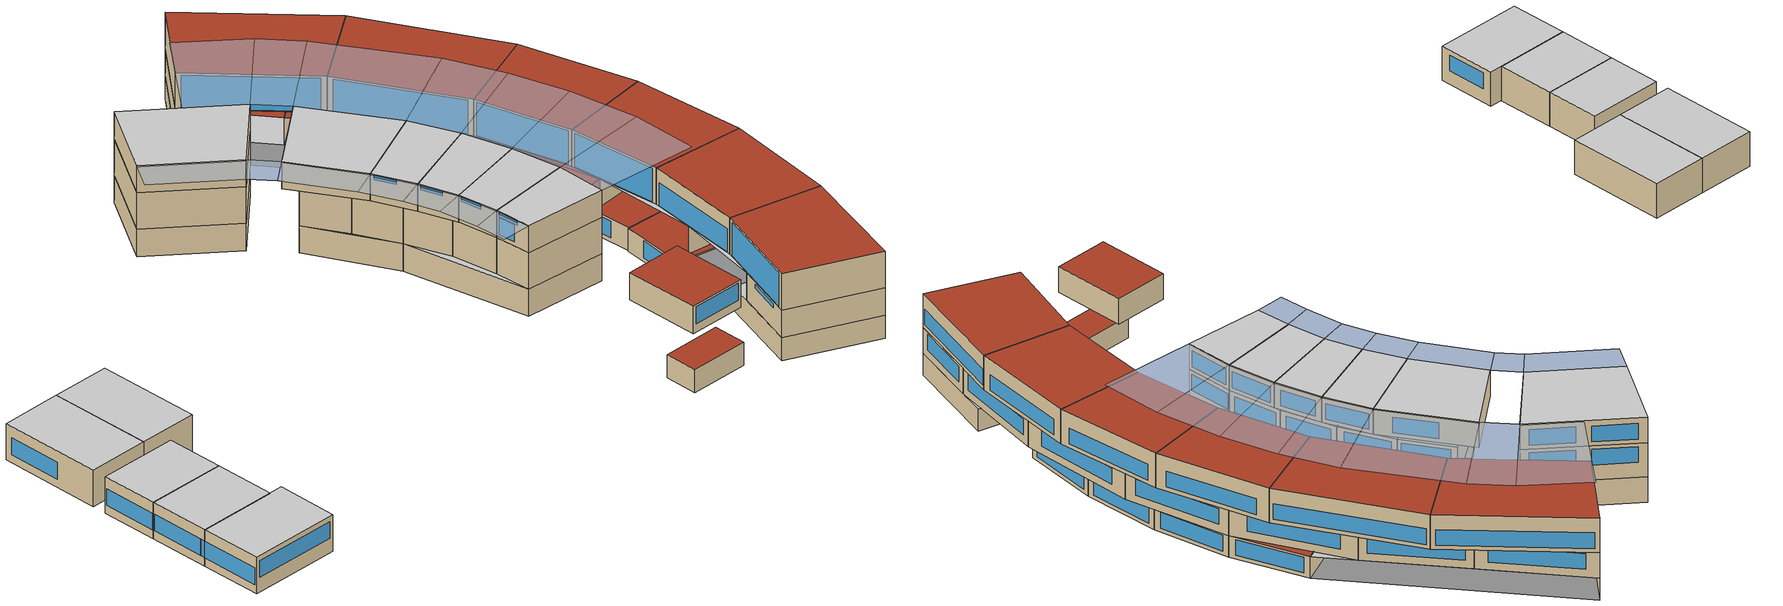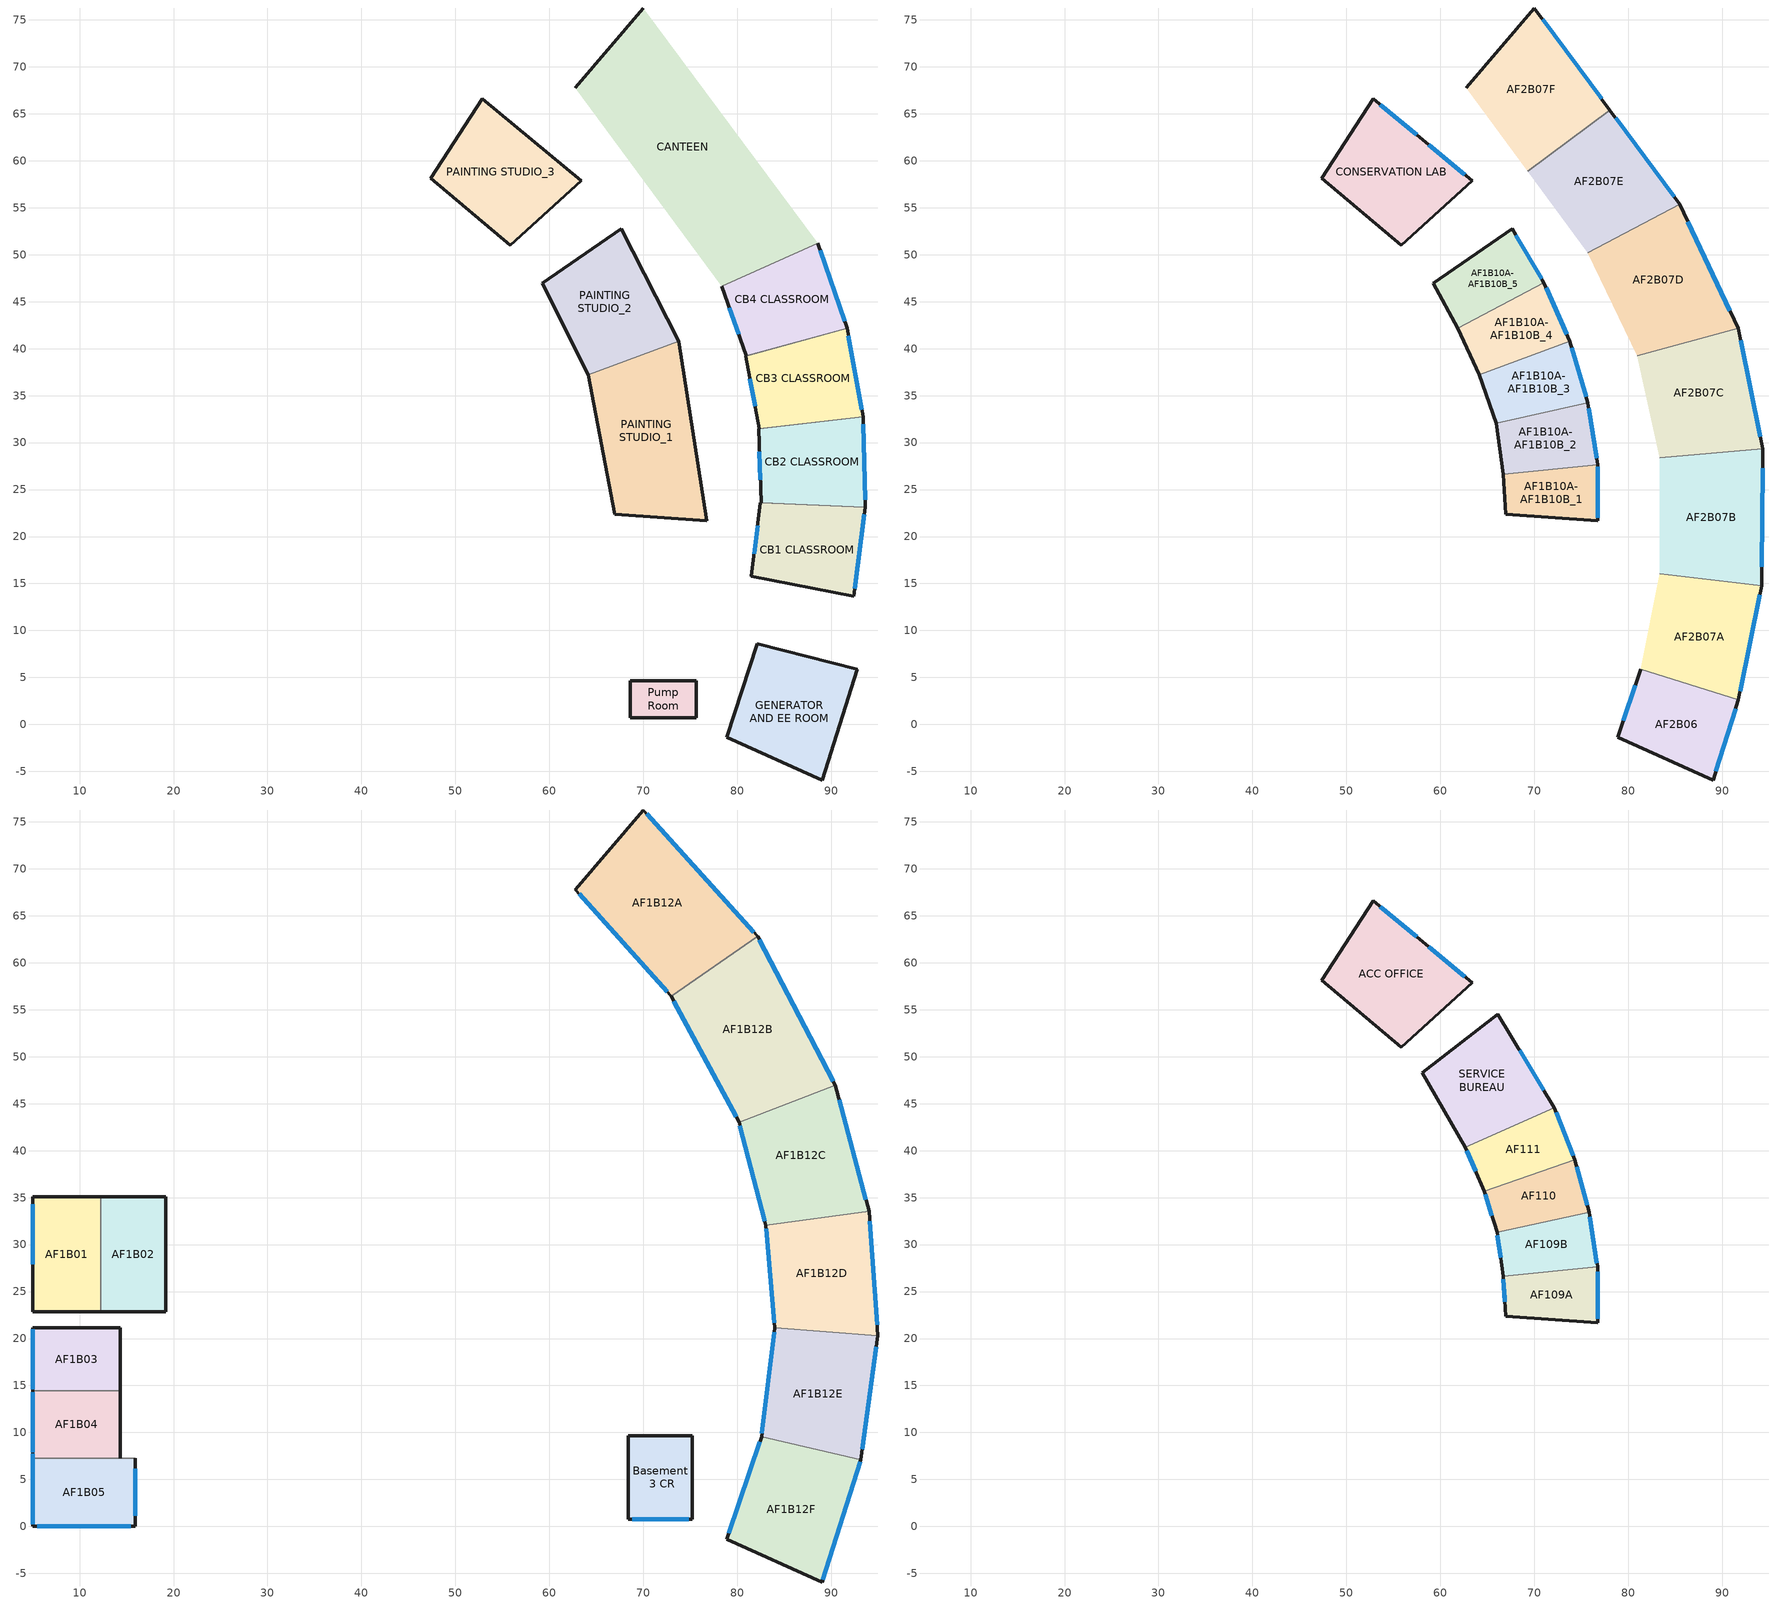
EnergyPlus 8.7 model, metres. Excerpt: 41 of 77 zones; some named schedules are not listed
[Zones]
PAINTING STUDIO_1
 floor adiabatic (SAFAD_ConcreteFloor): 73.8,40.78 76.74,21.69 66.98,22.39 64.13,37.19 z0
 wall outside (SAFAD_ConcreteWall): 64.13,37.19 66.98,22.39 76.74,21.69 73.8,40.78 z0:3.27
 wall adiabatic (SAFAD_PlyboardWall): 73.8,40.78 64.13,37.19 z0:3.27
 ceiling adiabatic (SAFAD_ConcreteRoof): 64.13,37.19 66.98,22.39 76.74,21.69 73.8,40.78 z3.27
PAINTING STUDIO_2
 floor adiabatic (SAFAD_ConcreteFloor): 67.64,52.76 73.8,40.78 64.13,37.19 59.23,46.96 z0
 wall outside (SAFAD_ConcreteWall): 73.8,40.78 67.64,52.76 59.23,46.96 64.13,37.19 z0:3.27
 wall adiabatic (SAFAD_PlyboardWall): 64.13,37.19 73.8,40.78 z0:3.27
 ceiling adiabatic (SAFAD_ConcreteRoof): 59.23,46.96 64.13,37.19 73.8,40.78 67.64,52.76 z3.27
PAINTING STUDIO_3
 floor adiabatic (SAFAD_ConcreteFloor): 63.39,57.88 55.82,51.03 47.37,58.12 52.86,66.62 z0
 wall outside (SAFAD_ConcreteWall): 63.39,57.88 52.86,66.62 47.37,58.12 55.82,51.03 63.39,57.88 z0:3.27
 ceiling adiabatic (SAFAD_ConcreteRoof): 52.86,66.62 47.37,58.12 55.82,51.03 63.39,57.88 z3.27
CANTEEN
 floor adiabatic (SAFAD_ConcreteFloor): 70.01,76.26 88.56,51.24 78.34,46.65 62.75,67.78 z0
 wall outside (SAFAD_ConcreteWall): 70.01,76.26 62.75,67.78 z0:2.76
 wall adiabatic (SAFAD_PlyboardWall): 78.34,46.65 88.56,51.24 z0:2.76
 ceiling adiabatic (SAFAD_ConcreteRoof): 70.01,76.26 62.75,67.78 78.34,46.65 88.56,51.24 z2.76
GENERATOR AND EE ROOM
 floor adiabatic (SAFAD_ConcreteFloor): 92.76,5.87 89.04,-5.92 78.87,-1.38 82.14,8.58 z0
 wall outside (SAFAD_ConcreteWall): 89.04,-5.92 92.76,5.87 82.14,8.58 78.87,-1.38 89.04,-5.92 z0:2.76
 ceiling adiabatic (SAFAD_ConcreteRoof): 82.14,8.58 78.87,-1.38 89.04,-5.92 92.76,5.87 z2.76
Pump Room
 floor adiabatic (SAFAD_ConcreteFloor): 75.62,4.64 75.62,0.73 68.61,0.73 68.61,4.64 z0
 wall outside (SAFAD_ConcreteWall): 68.61,4.64 68.61,0.73 75.62,0.73 75.62,4.64 68.61,4.64 z0:2.76
 roof outside (SAFAD_ConcreteRoof): 68.61,4.64 68.61,0.73 75.62,0.73 75.62,4.64 z2.76
CB4 CLASSROOM
 floor ground (SAFAD_ConcreteFloor): 88.56,51.24 91.7,42.17 80.99,39.23 78.34,46.65 z0
 wall outside (SAFAD_ConcreteWall): 91.7,42.17 88.56,51.24 / 78.34,46.65 80.99,39.23 z0:2.76
 wall adiabatic (SAFAD_PlyboardWall): 80.99,39.23 91.7,42.17 / 88.56,51.24 78.34,46.65 z0:2.76
 window (SAFAD_Window): 91.44,42.93 88.82,50.49 / 79.16,44.36 80.17,41.53 z0.5:2.5
 roof outside (SAFAD_ConcreteRoof): 78.34,46.65 80.99,39.23 91.7,42.17 88.56,51.24 z2.76
CB3 CLASSROOM
 floor ground (SAFAD_ConcreteFloor): 91.7,42.17 93.41,32.73 82.37,31.47 80.9,39.21 z0
 wall outside (SAFAD_ConcreteWall): 93.41,32.73 91.7,42.17 / 80.9,39.21 82.37,31.47 z0:2.76
 wall adiabatic (SAFAD_PlyboardWall): 91.7,42.17 80.9,39.21 / 82.37,31.47 93.41,32.73 z0:2.76
 window (SAFAD_Window): 93.26,33.51 91.84,41.39 / 81.35,36.81 81.92,33.87 z0.5:2.5
 roof outside (SAFAD_ConcreteRoof): 80.9,39.21 82.37,31.47 93.41,32.73 91.7,42.17 z2.76
CB2 CLASSROOM
 floor ground (SAFAD_ConcreteFloor): 93.41,32.73 93.65,23.14 82.55,23.58 82.28,31.46 z0
 wall outside (SAFAD_ConcreteWall): 93.65,23.14 93.41,32.73 / 82.28,31.46 82.55,23.58 z0:2.76
 wall adiabatic (SAFAD_PlyboardWall): 93.41,32.73 82.28,31.46 / 82.55,23.58 93.65,23.14 z0:2.76
 window (SAFAD_Window): 93.63,23.94 93.43,31.94 / 82.36,29.02 82.47,26.02 z0.5:2.5
 roof outside (SAFAD_ConcreteRoof): 82.28,31.46 82.55,23.58 93.65,23.14 93.41,32.73 z2.76
CB1 CLASSROOM
 floor ground (SAFAD_ConcreteFloor): 93.65,23.14 92.41,13.63 81.52,15.76 82.46,23.59 z0
 wall outside (SAFAD_ConcreteWall): 82.46,23.59 81.52,15.76 92.41,13.63 93.65,23.14 z0:2.76
 wall adiabatic (SAFAD_PlyboardWall): 93.65,23.14 82.46,23.59 z0:2.76
 window (SAFAD_Window): 92.52,14.42 93.54,22.35 / 82.17,21.17 81.81,18.19 z0.5:2.5
 roof outside (SAFAD_ConcreteRoof): 82.46,23.59 81.52,15.76 92.41,13.63 93.65,23.14 z2.76
AF1B10A-AF1B10B_1
 floor adiabatic (SAFAD_ConcreteFloor): 76.74,27.62 76.74,21.69 66.98,22.39 66.7,26.64 z3.27
 wall outside (SAFAD_ConcreteWall): 66.7,26.64 66.98,22.39 76.74,21.69 76.74,27.62 z3.27:7.63
 wall adiabatic (SAFAD_PlyboardWall): 76.74,27.62 66.7,26.64 z3.27:7.63
 window (SAFAD_Window): 76.74,22.01 76.74,27.41 z5.1:7.1
 ceiling adiabatic (SAFAD_ConcreteRoof): 66.7,26.64 66.98,22.39 76.74,21.69 76.74,27.62 z7.63
AF1B10A-AF1B10B_2
 floor adiabatic (SAFAD_ConcreteFloor): 75.72,34.25 76.74,27.62 66.7,26.64 65.94,32.05 z3.27
 wall outside (SAFAD_ConcreteWall): 65.94,32.05 66.7,26.64 / 76.74,27.62 75.72,34.25 z3.27:7.63
 wall adiabatic (SAFAD_PlyboardWall): 66.7,26.64 76.74,27.62 / 75.72,34.25 65.94,32.05 z3.27:7.63
 window (SAFAD_Window): 76.63,28.32 75.81,33.66 z5.09:7.09
 ceiling adiabatic (SAFAD_ConcreteRoof): 65.94,32.05 66.7,26.64 76.74,27.62 75.72,34.25 z7.63
AF1B10A-AF1B10B_4
 floor adiabatic (SAFAD_ConcreteFloor): 71.03,47.04 73.8,40.78 64.13,37.19 61.83,42.14 z3.27
 wall outside (SAFAD_ConcreteWall): 61.83,42.14 64.13,37.19 / 73.8,40.78 71.03,47.04 z3.27:7.63
 wall adiabatic (SAFAD_PlyboardWall): 71.03,47.04 61.83,42.14 / 64.13,37.19 73.8,40.78 z3.27:7.63
 window (SAFAD_Window): 73.47,41.52 71.29,46.46 z5.15:7.15
 ceiling adiabatic (SAFAD_ConcreteRoof): 61.83,42.14 64.13,37.19 73.8,40.78 71.03,47.04 z7.63
AF1B10A-AF1B10B_5
 floor adiabatic (SAFAD_ConcreteFloor): 67.64,52.76 71.03,47.04 61.83,42.14 59.23,46.96 z3.27
 wall outside (SAFAD_ConcreteWall): 71.03,47.04 67.64,52.76 59.23,46.96 61.83,42.14 z3.27:7.63
 wall adiabatic (SAFAD_PlyboardWall): 61.83,42.14 71.03,47.04 z3.27:7.63
 window (SAFAD_Window): 70.8,47.44 68.04,52.08 z5.17:7.17
 ceiling adiabatic (SAFAD_ConcreteRoof): 59.23,46.96 61.83,42.14 71.03,47.04 67.64,52.76 z7.63
AF1B10A-AF1B10B_3
 floor adiabatic (SAFAD_ConcreteFloor): 73.8,40.78 75.72,34.25 65.94,32.05 64.13,37.19 z3.27
 wall outside (SAFAD_ConcreteWall): 75.72,34.25 73.8,40.78 / 64.13,37.19 65.94,32.05 z3.27:7.63
 wall adiabatic (SAFAD_PlyboardWall): 73.8,40.78 64.13,37.19 / 65.94,32.05 75.72,34.25 z3.27:7.63
 window (SAFAD_Window): 75.53,34.89 74.01,40.07 z5.11:7.11
 ceiling adiabatic (SAFAD_ConcreteRoof): 64.13,37.19 65.94,32.05 75.72,34.25 73.8,40.78 z7.63
CONSERVATION LAB
 floor adiabatic (SAFAD_ConcreteFloor): 63.39,57.88 55.82,51.03 47.37,58.12 52.86,66.62 z3.27
 wall outside (SAFAD_ConcreteWall): 52.86,66.62 47.37,58.12 55.82,51.03 63.39,57.88 52.86,66.62 z3.27:7.63
 window (SAFAD_Window): 57.48,62.78 53.63,65.98 / 62.62,58.52 58.77,61.71 z5.17:7.17
 ceiling adiabatic (SAFAD_ConcreteRoof): 52.86,66.62 47.37,58.12 55.82,51.03 63.39,57.88 z7.63
AF2B06
 floor adiabatic (SAFAD_ConcreteFloor): 91.74,2.61 89.04,-5.92 78.87,-1.38 81.35,5.9 z2.76
 wall outside (SAFAD_ConcreteWall): 81.35,5.9 78.87,-1.38 89.04,-5.92 91.74,2.61 z2.76:6.03
 wall adiabatic (SAFAD_PlyboardWall): 91.74,2.61 81.35,5.9 z2.76:6.03
 window (SAFAD_Window): 89.33,-4.99 91.44,1.68 z3.76:5.76; 80.75,4.15 79.46,0.37 z5.26:5.76
 ceiling adiabatic (SAFAD_ConcreteRoof): 81.35,5.9 78.87,-1.38 89.04,-5.92 91.74,2.61 z6.03
AF2B07A
 floor adiabatic (SAFAD_ConcreteFloor): 94.21,14.74 91.74,2.61 81.35,5.9 83.37,16.04 z2.76
 wall outside (SAFAD_ConcreteWall): 91.74,2.61 94.21,14.74 z2.76:6.03
 wall adiabatic (SAFAD_PlyboardWall): 81.35,5.9 91.74,2.61 / 94.21,14.74 83.37,16.04 z2.76:6.03
 window (SAFAD_Window): 91.92,3.54 94.02,13.82 z3.76:5.76
 ceiling adiabatic (SAFAD_ConcreteRoof): 83.37,16.04 81.35,5.9 91.74,2.61 94.21,14.74 z6.03
AF2B07B
 floor adiabatic (SAFAD_ConcreteFloor): 94.34,29.32 94.21,14.74 83.36,16.04 83.36,28.38 z2.76
 wall outside (SAFAD_ConcreteWall): 94.21,14.74 94.34,29.32 z2.76:6.03
 wall adiabatic (SAFAD_PlyboardWall): 94.34,29.32 83.36,28.38 / 83.36,16.04 94.21,14.74 z2.76:6.03
 window (SAFAD_Window): 94.23,16.78 94.32,27.28 z3.76:5.76
 ceiling adiabatic (SAFAD_ConcreteRoof): 83.36,28.38 83.36,16.04 94.21,14.74 94.34,29.32 z6.03
AF2B07C
 floor adiabatic (SAFAD_ConcreteFloor): 91.7,42.17 94.34,29.32 83.36,28.38 80.99,39.23 z2.76
 wall outside (SAFAD_ConcreteWall): 94.34,29.32 91.7,42.17 z2.76:6.03
 wall adiabatic (SAFAD_PlyboardWall): 91.7,42.17 80.99,39.23 / 83.36,28.38 94.34,29.32 z2.76:6.03
 window (SAFAD_Window): 94.07,30.6 91.96,40.89 z3.76:5.76
 roof outside (SAFAD_ConcreteRoof): 80.99,39.23 83.36,28.38 94.34,29.32 91.7,42.17 z6.03
AF2B07D
 floor adiabatic (SAFAD_ConcreteFloor): 85.5,55.37 91.7,42.17 80.99,39.23 75.72,50.21 z2.76
 wall outside (SAFAD_ConcreteWall): 91.7,42.17 85.5,55.37 z2.76:6.03
 wall adiabatic (SAFAD_PlyboardWall): 80.99,39.23 91.7,42.17 / 85.5,55.37 75.72,50.21 z2.76:6.03
 window (SAFAD_Window): 90.83,44.02 86.36,53.53 z3.76:5.76
 roof outside (SAFAD_ConcreteRoof): 75.72,50.21 80.99,39.23 91.7,42.17 85.5,55.37 z6.03
AF2B07E
 floor adiabatic (SAFAD_ConcreteFloor): 78.06,65.4 85.5,55.37 75.72,50.21 69.3,58.9 z2.76
 wall outside (SAFAD_ConcreteWall): 85.5,55.37 78.06,65.4 z2.76:6.03
 wall adiabatic (SAFAD_PlyboardWall): 75.72,50.21 85.5,55.37 / 78.06,65.4 69.3,58.9 z2.76:6.03
 window (SAFAD_Window): 84.91,56.17 78.65,64.6 z3.76:5.76
 roof outside (SAFAD_ConcreteRoof): 69.3,58.9 75.72,50.21 85.5,55.37 78.06,65.4 z6.03
AF2B07F
 floor adiabatic (SAFAD_ConcreteFloor): 70.01,76.26 78.06,65.4 69.3,58.9 62.75,67.78 z2.76
 wall outside (SAFAD_ConcreteWall): 78.06,65.4 70.01,76.26 62.75,67.78 z2.76:6.03
 wall adiabatic (SAFAD_PlyboardWall): 69.3,58.9 78.06,65.4 z2.76:6.03
 window (SAFAD_Window): 77.16,66.61 70.91,75.04 z3.76:5.76
 roof outside (SAFAD_ConcreteRoof): 70.01,76.26 62.75,67.78 69.3,58.9 78.06,65.4 z6.03
AF1B12F
 floor adiabatic (SAFAD_ConcreteFloor): 93.15,7.09 89.04,-5.92 78.87,-1.38 82.59,9.52 z6.03
 wall outside (SAFAD_ConcreteWall): 82.59,9.52 78.87,-1.38 89.04,-5.92 93.15,7.09 z6.03:10.39
 wall adiabatic (SAFAD_PlyboardWall): 93.15,7.09 82.59,9.52 z6.03:10.39
 window (SAFAD_Window): 89.11,-5.69 93.09,6.9 z6.53:8.53; 82.41,9.01 79.08,-0.74 z6.13:10.13
 roof outside (SAFAD_ConcreteRoof): 82.59,9.52 78.87,-1.38 89.04,-5.92 93.15,7.09 z10.39
AF1B05
 floor adiabatic (SAFAD_ConcreteFloor): 15.95,7.24 15.95,0 5,0 5,7.24 z6.03
 wall outside (SAFAD_ConcreteWall): 5,7.24 5,0 15.95,0 15.95,7.24 z6.03:10.39
 wall adiabatic (SAFAD_PlyboardWall): 15.95,7.24 5,7.24 z6.03:10.39
 window (SAFAD_Window): 5.48,0 15.48,0 / 15.95,1.12 15.95,6.12 z7.78:9.78; 5,7.23 5,0.23 z7.03:9.03
 ceiling adiabatic (SAFAD_ConcreteRoof): 5,7.24 5,0 15.95,0 15.95,7.24 z10.39
AF1B04
 floor adiabatic (SAFAD_ConcreteFloor): 14.35,14.44 14.35,7.24 5,7.24 5,14.44 z6.03
 wall outside (SAFAD_ConcreteWall): 14.35,7.24 14.35,14.44 / 5,14.44 5,7.24 z6.03:10.39
 wall adiabatic (SAFAD_PlyboardWall): 14.35,14.44 5,14.44 / 5,7.24 14.35,7.24 z6.03:10.39
 window (SAFAD_Window): 5,14.28 5,7.88 / 5,7.75 5,7.25 z7.03:9.03
 ceiling adiabatic (SAFAD_ConcreteRoof): 5,14.44 5,7.24 14.35,7.24 14.35,14.44 z10.39
AF1B03
 floor adiabatic (SAFAD_ConcreteFloor): 14.35,21.16 14.35,14.44 5,14.44 5,21.16 z6.03
 wall outside (SAFAD_ConcreteWall): 14.35,14.44 14.35,21.16 5,21.16 5,14.44 z6.03:10.39
 wall adiabatic (SAFAD_PlyboardWall): 5,14.44 14.35,14.44 z6.03:10.39
 window (SAFAD_Window): 5,21 5,14.6 z7.03:9.03
 ceiling adiabatic (SAFAD_ConcreteRoof): 5,21.16 5,14.44 14.35,14.44 14.35,21.16 z10.39
AF1B01
 floor adiabatic (SAFAD_ConcreteFloor): 12.23,35.07 12.23,22.87 5,22.87 5,35.07 z6.03
 wall outside (SAFAD_ConcreteWall): 12.23,35.07 5,35.07 5,22.87 12.23,22.87 z6.03:10.39
 wall adiabatic (SAFAD_PlyboardWall): 12.23,22.87 12.23,35.07 z6.03:10.39
 window (SAFAD_Window): 5,34.29 5,27.89 z7.03:9.03
 ceiling adiabatic (SAFAD_ConcreteRoof): 5,35.07 5,22.87 12.23,22.87 12.23,35.07 z10.39
AF1B02
 floor adiabatic (SAFAD_ConcreteFloor): 19.18,35.07 19.18,22.87 12.23,22.87 12.23,35.07 z6.03
 wall outside (SAFAD_ConcreteWall): 12.23,22.87 19.18,22.87 19.18,35.07 12.23,35.07 z6.03:10.39
 wall adiabatic (SAFAD_PlyboardWall): 12.23,35.07 12.23,22.87 z6.03:10.39
 ceiling adiabatic (SAFAD_ConcreteRoof): 12.23,35.07 12.23,22.87 19.18,22.87 19.18,35.07 z10.39
AF1B12B
 floor adiabatic (SAFAD_ConcreteRoof): 82.16,62.83 90.44,46.95 80.2,43.01 72.97,56.44 z6.03
 wall outside (SAFAD_ConcreteWall): 90.44,46.95 82.16,62.83 / 72.97,56.44 80.2,43.01 z6.03:10.39
 wall adiabatic (SAFAD_PlyboardWall): 82.16,62.83 72.97,56.44 / 80.2,43.01 90.44,46.95 z6.03:10.39
 window (SAFAD_Window): 90.22,47.36 82.37,62.44 z6.53:8.53; 73.25,55.91 79.89,43.59 z6.13:10.13
 roof outside (SAFAD_ConcreteRoof): 72.97,56.44 80.2,43.01 90.44,46.95 82.16,62.83 z10.39
AF1B12A
 floor adiabatic (SAFAD_ConcreteFloor): 70.01,76.26 82.16,62.83 72.97,56.44 62.75,67.78 z6.03
 wall outside (SAFAD_ConcreteWall): 82.16,62.83 70.01,76.26 62.75,67.78 72.97,56.44 z6.03:10.39
 wall adiabatic (SAFAD_PlyboardWall): 72.97,56.44 82.16,62.83 z6.03:10.39
 window (SAFAD_Window): 81.77,63.27 70.36,75.87 z6.53:8.53; 63.17,67.32 72.54,56.92 z6.13:10.13
 roof outside (SAFAD_ConcreteRoof): 70.01,76.26 62.75,67.78 72.97,56.44 82.16,62.83 z10.39
AF1B12E
 floor adiabatic (SAFAD_ConcreteFloor): 94.98,20.31 93.15,7.09 82.59,9.52 83.98,21.15 z6.03
 wall outside (SAFAD_ConcreteWall): 93.15,7.09 94.98,20.31 / 83.98,21.15 82.59,9.52 z6.03:10.39
 wall adiabatic (SAFAD_PlyboardWall): 94.98,20.31 83.98,21.15 / 82.59,9.52 93.15,7.09 z6.03:10.39
 window (SAFAD_Window): 93.31,8.23 94.82,19.12 z6.53:8.53; 83.92,20.66 82.64,9.94 z6.13:8.88
 roof outside (SAFAD_ConcreteRoof): 83.98,21.15 82.59,9.52 93.15,7.09 94.98,20.31 z10.39
AF1B12D
 floor adiabatic (SAFAD_ConcreteFloor): 94.03,33.54 94.98,20.31 83.98,21.15 83.05,32.08 z6.03
 wall outside (SAFAD_ConcreteWall): 94.98,20.31 94.03,33.54 / 83.05,32.08 83.98,21.15 z6.03:10.39
 wall adiabatic (SAFAD_PlyboardWall): 83.98,21.15 94.98,20.31 / 94.03,33.54 83.05,32.08 z6.03:10.39
 window (SAFAD_Window): 94.89,21.49 94.11,32.46 z6.53:8.53; 83.09,31.66 83.94,21.7 z6.13:10.13
 roof outside (SAFAD_ConcreteRoof): 83.05,32.08 83.98,21.15 94.98,20.31 94.03,33.54 z10.39
AF1B12C
 floor adiabatic (SAFAD_ConcreteFloor): 90.44,46.95 94.03,33.54 83.05,32.08 80.2,43.01 z6.03
 wall outside (SAFAD_ConcreteWall): 80.2,43.01 83.05,32.08 / 94.03,33.54 90.44,46.95 z6.03:10.39
 wall adiabatic (SAFAD_PlyboardWall): 90.44,46.95 80.2,43.01 / 83.05,32.08 94.03,33.54 z6.03:10.39
 window (SAFAD_Window): 93.7,34.78 90.85,45.4 z6.53:8.53; 80.29,42.66 82.94,32.5 z6.13:10.13
 roof outside (SAFAD_ConcreteRoof): 80.2,43.01 83.05,32.08 94.03,33.54 90.44,46.95 z10.39
Basement 3 CR
 floor ground (SAFAD_ConcreteFloor): 75.22,9.66 75.22,0.77 68.43,0.77 68.43,9.66 z7.15
 wall outside (SAFAD_ConcreteWall): 68.43,9.66 68.43,0.77 75.22,0.77 75.22,9.66 68.43,9.66 z7.15:10.39
 window (SAFAD_Window): 68.82,0.77 74.82,0.77 z8.15:10.15
 roof outside (SAFAD_ConcreteRoof): 68.43,9.66 68.43,0.77 75.22,0.77 75.22,9.66 z10.39
ACC OFFICE
 floor adiabatic (SAFAD_ConcreteFloor): 63.39,57.88 55.82,51.03 47.37,58.12 52.86,66.62 z7.63
 wall outside (SAFAD_ConcreteWall): 52.86,66.62 47.37,58.12 55.82,51.03 63.39,57.88 52.86,66.62 z7.63:10.87
 window (SAFAD_Window): 57.48,62.78 53.63,65.98 / 62.62,58.52 58.77,61.71 z8.13:10.13
 ceiling adiabatic (SAFAD_ConcreteRoof): 52.86,66.62 47.37,58.12 55.82,51.03 63.39,57.88 z10.87
SERVICE BUREAU
 floor adiabatic (SAFAD_ConcreteFloor): 66.13,54.52 72.13,44.57 62.65,40.38 58.07,48.29 z7.63
 wall outside (SAFAD_ConcreteWall): 72.13,44.57 66.13,54.52 58.07,48.29 62.65,40.38 z7.63:10.87
 wall adiabatic (SAFAD_PlyboardWall): 62.65,40.38 72.13,44.57 z7.63:10.87
 window (SAFAD_Window): 71.01,46.41 68.43,50.69 z8.13:10.13
 ceiling adiabatic (SAFAD_ConcreteRoof): 58.07,48.29 62.65,40.38 72.13,44.57 66.13,54.52 z10.87
AF111
 floor adiabatic (SAFAD_ConcreteFloor): 72.13,44.57 74.31,39.04 64.67,35.67 62.65,40.38 z7.63
 wall outside (SAFAD_ConcreteWall): 74.31,39.04 72.13,44.57 / 62.65,40.38 64.67,35.67 z7.63:10.87
 wall adiabatic (SAFAD_PlyboardWall): 72.13,44.57 62.65,40.38 / 64.67,35.67 74.31,39.04 z7.63:10.87
 window (SAFAD_Window): 74.16,39.43 72.32,44.08 z8.13:10.13; 62.82,40 63.76,37.79 z10.27:10.77
 ceiling adiabatic (SAFAD_ConcreteRoof): 62.65,40.38 64.67,35.67 74.31,39.04 72.13,44.57 z10.87
AF109B
 floor adiabatic (SAFAD_ConcreteFloor): 75.84,33.44 76.74,27.62 66.7,26.64 66.04,31.32 z7.63
 wall outside (SAFAD_ConcreteWall): 66.04,31.32 66.7,26.64 / 76.74,27.62 75.84,33.44 z7.63:10.87
 wall adiabatic (SAFAD_PlyboardWall): 75.84,33.44 66.04,31.32 / 66.7,26.64 76.74,27.62 z7.63:10.87
 window (SAFAD_Window): 76.68,28.02 75.92,32.96 z8.13:10.13; 66.09,30.98 66.42,28.6 z10.27:10.77
 ceiling adiabatic (SAFAD_ConcreteRoof): 66.04,31.32 66.7,26.64 76.74,27.62 75.84,33.44 z10.87
AF109A
 floor adiabatic (SAFAD_ConcreteFloor): 76.74,27.62 76.74,21.69 66.98,22.39 66.7,26.64 z7.63
 wall outside (SAFAD_ConcreteWall): 66.7,26.64 66.98,22.39 76.74,21.69 76.74,27.62 z7.63:10.87
 wall adiabatic (SAFAD_PlyboardWall): 76.74,27.62 66.7,26.64 z7.63:10.87
 window (SAFAD_Window): 76.74,22.11 76.74,27.11 / 66.73,26.29 66.86,24.29 z8.13:10.13; 66.73,26.3 66.88,23.91 z10.27:10.77
 ceiling adiabatic (SAFAD_ConcreteRoof): 66.7,26.64 66.98,22.39 76.74,21.69 76.74,27.62 z10.87
AF110
 floor adiabatic (SAFAD_ConcreteFloor): 74.31,39.04 75.84,33.44 66.04,31.32 64.67,35.67 z7.63
 wall outside (SAFAD_ConcreteWall): 64.67,35.67 66.04,31.32 / 75.84,33.44 74.31,39.04 z7.63:10.87
 wall adiabatic (SAFAD_PlyboardWall): 74.31,39.04 64.67,35.67 / 66.04,31.32 75.84,33.44 z7.63:10.87
 window (SAFAD_Window): 75.63,34.21 74.52,38.26 z8.13:10.13; 64.76,35.36 65.49,33.07 z10.27:10.77
 ceiling adiabatic (SAFAD_ConcreteRoof): 64.67,35.67 66.04,31.32 75.84,33.44 74.31,39.04 z10.87
shading: 47.37,58.12 45.47,55.18 53.22,48.68 55.82,51.03 z10.87; 55.3,46.15 59.45,38.97 62.65,40.38 58.07,48.29 z10.87; 59.45,38.97 61.36,34.51 64.67,35.67 62.65,40.38 z10.87; 61.36,34.51 62.62,30.58 66.04,31.32 64.67,35.67 z10.87; 62.62,30.58 63.27,25.97 66.7,26.64 66.04,31.32 z10.87; 63.27,25.97 63.48,22.39 66.98,22.39 66.7,26.64 z10.87; 53.22,48.68 55.3,46.15 58.07,48.29 55.82,51.03 z10.87; 76.74,27.62 76.74,21.69 88.7,20.83 88.7,28.6 z10.87; 75.84,33.44 76.74,27.62 88.7,28.6 87.42,36.62 z10.87; 74.31,39.04 75.85,33.44 87.42,36.62 85.5,43.37 z10.87; 72.13,44.57 74.31,39.04 85.5,43.37 82.8,50.05 z10.87; 66.13,54.52 72.13,44.57 82.8,50.05 75.63,61.85 z10.87; 63.39,57.88 66.13,54.52 75.63,61.85 72.29,65.93 z10.87; 65.79,71.48 58.13,62.25 63.39,57.88 72.29,65.93 z10.87
[Building]
SAFAD Building: North Axis {deg}=0; Terrain=City; Loads Convergence Tolerance Value=0.04; Temperature Convergence Tolerance Value {deltaC}=0.4; Solar Distribution=FullInteriorAndExterior; Maximum Number of Warmup Days=25; Minimum Number of Warmup Days=6
[Site:Location]
Cebu City: Latitude {deg}=10.35; Longitude {deg}=123.91; Time Zone {hr}=8; Elevation {m}=75
[Site:GroundTemperature:BuildingSurface]
18, 18, 18, 18, 18, 18, 18, 18, 18, 18, 18, 18
[Material] Roughness=MediumSmooth
Name | Thickness {m} | Conductivity {W/m-K} | Density {kg/m3} | Specific Heat {J/kg-K}
SAFAD Concrete | 0.25 | 1.33 | 2000 | 1000
SAFAD Plywood | 0.0127 | 0.13 | 500 | 1600
[Material:AirGap]
SAFAD_AirPlyboard: Thermal Resistance {m2-K/W}=0.18
[WindowMaterial:Glazing]
Bronze 3mm: Optical Data Type=SpectralAverage; Thickness {m}=0.003; Solar Transmittance at Normal Incidence=0.645; Front Side Solar Reflectance at Normal Incidence=0.062; Back Side Solar Reflectance at Normal Incidence=0.062; Visible Transmittance at Normal Incidence=0.1; Front Side Visible Reflectance at Normal Incidence=0.065; Back Side Visible Reflectance at Normal Incidence=0.06; Infrared Transmittance at Normal Incidence=0; Front Side Infrared Hemispherical Emissivity=0.84; Back Side Infrared Hemispherical Emissivity=0.84; Conductivity {W/m-K}=0.9
[Construction]
SAFAD_ConcreteWall; SAFAD_ConcreteFloor; SAFAD_ConcreteRoof: SAFAD Concrete
SAFAD_PlyboardWall: SAFAD Plywood, SAFAD_AirPlyboard, SAFAD Plywood
SAFAD_Window: Bronze 3mm
[Zone]
AF1B12F: 111.995, 31.0113, 0, 1
AF1B05: 49.0791, 32.3917, 0, 1
AF1B04: 38.1291, 39.6317, 0, 1
AF1B03: 38.1291, 46.8317, 0, 1
AF1B01: 38.1291, 67.4617, 0, 1
AF1B02: 45.3591, 55.2647, 0, 1
AF1B12B: 123.566, 79.3446, 0, 1
AF1B12A: 103.137, 108.649, 0, 1
AF1B10A-AF1B10B_1: 109.864, 54.0811, 0, 1
AF1B10A-AF1B10B_2: 109.864, 60.015, 0, 1
AF1B10A-AF1B10B_4: 106.929, 73.1697, 0, 1
AF1B10A-AF1B10B_5: 104.164, 79.4279, 0, 1
AF1B10A-AF1B10B_3: 108.848, 66.6449, 0, 1
CONSERVATION LAB: 96.5211, 90.2699, 0, 1
AF1B12E: 126.282, 39.4866, 0, 1
AF1B12D: 128.108, 52.6968, 0, 1
ACC OFFICE: 96.5211, 90.2699, 4.36, 1
SERVICE BUREAU: 99.2605, 86.9074, 4.36, 1
AF111: 107.439, 71.4346, 4.36, 1
AF109B: 108.973, 65.8317, 4.36, 1
AF109A: 109.864, 60.015, 4.36, 1
AF2B06: 122.169, 26.4756, -7.63, 1
AF2B07A: 114.48, 38.2893, -7.63, 1
PAINTING STUDIO_1: 109.864, 54.0811, -7.63, 1
PAINTING STUDIO_2: 97.2617, 69.5852, -7.63, 1
PAINTING STUDIO_3: 96.5211, 90.2699, -7.63, 1
AF2B07B: 127.339, 47.1313, -7.63, 1
CANTEEN: 121.691, 83.6296, -10.39, 1
GENERATOR AND EE ROOM: 122.169, 26.4756, -10.39, 1
AF1B12C: 127.163, 65.93, -4.36, 1
AF110: 50.8688, -5.96194, 7.63, 1
AF2B07C: 56.7823, -12.8291, 2.76, 1
AF2B07D: 57.3638, -1.74075, 2.76, 1
AF2B07E: 55.1885, 10.2428, 2.76, 1
AF2B07F: 51.30546, 20.32056, 2.76, 1
Basement 3 CR: 37.4207, -26.9248, 10.39, 1
Pump Room: 94.40669, 41.6054, -7.63, 1
CB4 CLASSROOM; CB3 CLASSROOM; CB2 CLASSROOM; CB1 CLASSROOM: 67.8464, 7.832176, 0, 1
[People] Number of People Calculation Method=People; Number of People=100; Fraction Radiant=0.46; Sensible Heat Fraction=0.61; Activity Level Schedule=AssumptionActivitySchedule; Carbon Dioxide Generation Rate {m3/s-W}=3.82e-08; Enable ASHRAE 55 Comfort Warnings=No; Mean Radiant Temperature Calculation Type=ZoneAveraged; Clothing Insulation Calculation Method=ClothingInsulationSchedule
Name | Zone or ZoneList | Number of People Schedule
AF1B12F_Occupancy | AF1B12F | AF1b12fOccupants
AF1B12B_Occupancy | AF1B12B | AF1b12bOccupants
AF1B12A_Occupancy | AF1B12A | AF1b12aOccupants
AF1B12E_Occupancy | AF1B12E | AF1b12eOccupants
AF1B12D_Occupancy | AF1B12D | AF1b12dOccupants
AF111_Occupancy | AF111 | AF111Occupants
AF109B_Occupancy | AF109B | AF109BOccupants
AF109A_Occupancy | AF109A | AF109AACUSchedule
AF2B06_Occupancy | AF2B06 | AF2b06Occupants
AF2B07A_Occupancy | AF2B07A | AF2b07aOccupants
AF2B07B_Occupancy | AF2B07B | AF2b07bOccupants
AF1B12C_Occupancy | AF1B12C | AF1b12cOccupants
AF110_Occupancy | AF110 | AF110Occupants
AF2B07C_Occupancy | AF2B07C | AF2b07cOccupants
AF2B07D_Occupancy | AF2B07D | AF2b07dOccupants
AF2B07E_Occupancy | AF2B07E | AF2b07eOccupants
AF2B07F_Occupancy | AF2B07F | AF2b07fOccupants
AFCB4_Occupancy | CB4 CLASSROOM | AFCB4Occupants
AFCB3_Occupancy | CB3 CLASSROOM | AFCB3Occupants
AFCB2_Occupancy | CB2 CLASSROOM | AF3b02Occupants
AFCB1_Occupancy | CB1 CLASSROOM | AF3b01Occupants
[Lights] Design Level Calculation Method=LightingLevel; Return Air Fraction=0; Fraction Radiant=0.27; Fraction Visible=0.23; Return Air Fraction Calculated from Plenum Temperature=No
Name | Zone or ZoneList | Schedule | Lighting Level {W} | Fraction Replaceable
AF109A_Lighting | AF109A | AF109AACUSchedule | 216 | 0
AF109B_Lighting | AF109B | AF109BACUSchedule | 288 | 0
AF110_Lighting | AF110 | AF110ACUSchedule | 108 | 0
AF111_Lighting | AF111 | AF111ACUSchedule | 108 | 0
AF1B12A_Lighting_T5 | AF1B12A | AF1B12aACUSchedule | 648 | 0
AF1B12B_Lighting_T5 | AF1B12B | AF1B12bACUSchedule | 648 | 0
AF1B12C_Lighting_T5 | AF1B12C | AF1B12cACUSchedule | 648 | 0
AF1B12D_Lighting_T5 | AF1B12D | AF1B12dACUSchedule | 648 | 0
AF1B12E_Lighting_T5 | AF1B12E | AF1B12eACUSchedule | 648 | 0
AF1B12F_Lighting_T5 | AF1B12F | AF1B12fACUSchedule | 648 | 0
AF1B10A-AF1B10B_1_Lighting_T5 | AF1B10A-AF1B10B_1 | AF1B10aACUSchedule | 468 | 0
AF1B10A-AF1B10B_2_Lighting_T5 | AF1B10A-AF1B10B_2 | AF1B10aACUSchedule | 468 | 0
AF1B10A-AF1B10B_3_Lighting_T5 | AF1B10A-AF1B10B_3 | AF1B10aACUSchedule | 468 | 0
AF1B10A-AF1B10B_4_Lighting_T5 | AF1B10A-AF1B10B_4 | AF1B10bACUSchedule | 468 | 0
AF1B10A-AF1B10B_5_Lighting_T5 | AF1B10A-AF1B10B_5 | AF1B10bACUSchedule | 504 | 0
AF1B03_Lighting_T5 | AF1B03 | AF1B03ACUSchedule | 288 | 0
AF1B04_Lighting_T5 | AF1B04 | AF1B04ACUSchedule | 288 | 0
AF2B06_Lighting_T5 | AF2B06 | AF2B06ACUSchedule | 432 | 0
AF2B07A_Lighting_T5 | AF2B07A | AF2B07aACUSchedule | 648 | 0
AF2B07B_Lighting_T5 | AF2B07B | AF2B07bACUSchedule | 648 | 0
AFCB1_Lighting_T5 | CB1 CLASSROOM | AFCB1ACUSchedule | 648 | 0
AFCB2_Lighting_T5 | CB2 CLASSROOM | AFCB2ACUSchedule | 648 | 0
AFCB3_Lighting_T5 | CB3 CLASSROOM | AFCB3ACUSchedule | 648 | 0
AFCB4_Lighting_T5 | CB4 CLASSROOM | AFCB4ACUSchedule | 648 | 0
AF2B07c_Lighting_T5 | AF2B07C | AF2B07cACUSchedule | 648 | 0
AF2B07d_Lighting_T5 | AF2B07D | AF2B07dACUSchedule | 648 | 0
AF2B07e_Lighting_T5 | AF2B07E | AF2B07eACUSchedule | 648 | 0
AF2B07f_Lighting_T5 | AF2B07F | AF2B07fACUSchedule | 648 | 0
ACC Service Bureau_Lighting_T5 | SERVICE BUREAU | SAFADOffices_Schedule | 720 | 1
ACC_Lighting_T5 | ACC OFFICE | SAFADOffices_Schedule | 504 | 1
Pump Room_Lighting_T5 | Pump Room | SAFADOffices_Schedule | 36 | 1
Electrical Room/Barracks_Lighting_T5 | GENERATOR AND EE ROOM | SAFADOffices_Schedule | 108 | 1
Basement 3 CR_Lighting_T5 | Basement 3 CR | SAFADOffices_Schedule | 144 | 1
[ElectricEquipment] Design Level Calculation Method=EquipmentLevel
Name | Zone or ZoneList | Schedule | Design Level {W}
AF109A_PluggedLoads_Fan | AF109A | AF109ALightEquipmentSchedule | 120
AF109A_PluggedLoads_Computer | AF109A | AF109AACUSchedule | 6200
AF109B_PluggedLoads_Computer | AF109B | AF109BACUSchedule | 6200
AF110_PluggedLoads_Computer | AF110 | AF110ACUSchedule | 3100
AF110_PluggedLoads_ProjectorPanasonic | AF110 | AF110ACUSchedule | 300
AF111_PluggedLoads_Computer | AF111 | AF111ACUSchedule | 3100
AF111_PluggedLoads_ProjectorPanasonic | AF111 | AF111ACUSchedule | 300
AF1B10A-AF1B10B_1_PluggedLoads_Fan | AF1B10A-AF1B10B_1 | AF1B10aLightEquipmentSchedule | 120
AF1B10A-AF1B10B_2_PluggedLoads_Fan | AF1B10A-AF1B10B_2 | AF1B10aLightEquipmentSchedule | 120
AF1B10A-AF1B10B_3_PluggedLoads_Fan | AF1B10A-AF1B10B_3 | AF1B10bLightEquipmentSchedule | 120
AF1B10A-AF1B10B_4_PluggedLoads_Fan | AF1B10A-AF1B10B_4 | AF1B10bLightEquipmentSchedule | 120
AF1B12A_PluggedLoads_ProjectorEpson | AF1B12A | AF1B12aACUSchedule | 277
AF1B12A_PluggedLoads_Fan | AF1B12A | AF1B12aLightEquipmentSchedule | 240
AF1B12B_PluggedLoads_ProjectorEpson | AF1B12B | AF1B12bACUSchedule | 277
AF1B12B_PluggedLoads_Fan | AF1B12B | AF1B12bLightEquipmentSchedule | 240
AF1B12C_PluggedLoads_ProjectorEpson | AF1B12C | AF1B12cACUSchedule | 277
AF1B12C_PluggedLoads_Fan | AF1B12C | AF1B12cLightEquipmentSchedule | 240
AF1B12D_PluggedLoads_ProjectorEpson | AF1B12D | AF1B12dACUSchedule | 277
AF1B12D_PluggedLoads_Fan | AF1B12D | AF1B12dLightEquipmentSchedule | 240
AF1B12E_PluggedLoads_ProjectorEpson | AF1B12E | AF1B12eACUSchedule | 277
AF1B12E_PluggedLoads_Fan | AF1B12E | AF1B12eLightEquipmentSchedule | 240
AF1B12F_PluggedLoads_ProjectorEpson | AF1B12F | AF1B12fACUSchedule | 277
AF1B12F_PluggedLoads_Fan | AF1B12F | AF1B12fLightEquipmentSchedule | 240
AF1B03_PluggedLoads_Fan | AF1B03 | AF1B03LightEquipmentSchedule | 240
AF1B04_PluggedLoads_Fan | AF1B04 | AF1B04LightEquipmentSchedule | 240
AF2B06_PluggedLoads_Fan | AF2B06 | AF2B06LightEquipmentSchedule | 120
AF2B07A_PluggedLoads_Fan | AF2B07A | AF2B07aLightEquipmentSchedule | 240
AF2B07B_PluggedLoads_Fan | AF2B07B | AF2B07bLightEquipmentSchedule | 300
AF2B07C_PluggedLoads_Fan | AF2B07C | AF2B07cLightEquipmentSchedule | 195
AF2B07D_PluggedLoads_Fan | AF2B07D | AF2B07dLightEquipmentSchedule | 195
AF2B07E_PluggedLoads_Fan | AF2B07E | AF2B07eLightEquipmentSchedule | 195
AF2B07F_PluggedLoads_Fan | AF2B07F | AF2B07fLightEquipmentSchedule | 195
ACC Service Bureau_PluggedLoads_PC | SERVICE BUREAU | SAFADOffices_Schedule | 800
ACC Service Bureau_PluggedLoads_Apple | SERVICE BUREAU | SAFADOffices_Schedule | 200
ACC_PluggedLoads_Apple | ACC OFFICE | SAFADOffices_Schedule | 800
ACC_PluggedLoads_Ref | ACC OFFICE | EverydayON | 77
ACC Service Bureau_PluggedLoads_Printer | SERVICE BUREAU | SAFADOffices_Schedule | 100
ACC_PluggedLoads_Printer | ACC OFFICE | SAFADOffices_Schedule | 60
ACC_PluggedLoads_PC | ACC OFFICE | SAFADOffices_Schedule | 400
InternetNetwork | Pump Room | EverydayON | 100
Motor | Pump Room | EverydayON | 2000
[Zone equipment]
AF109A: AF109AWindAC1, AF109AWindAC2
AF109B: AF109BWindAC1, AF109BWindAC2
AF110: AF110WindAC1, AF110WindAC2
AF111: AF111WindAC1, AF111WindAC2
AF1B12A: AF1B12AWindAC1, AF1B12AWindAC2
AF1B12B: AF1B12BWindAC1, AF1B12BWindAC2
AF1B12C: AF1B12CWindAC1, AF1B12CWindAC2
AF1B12D: AF1B12DWindAC1, AF1B12DWindAC2
AF1B12E: AF1B12EWindAC1, AF1B12EWindAC2
AF1B12F: AF1B12FWindAC1, AF1B12FWindAC2
CB1 CLASSROOM: AFCB1WindAC1, AFCB1WindAC2
CB2 CLASSROOM: AFCB2WindAC1, AFCB2WindAC2
CB3 CLASSROOM: AFCB3WindAC1, AFCB3WindAC2
CB4 CLASSROOM: AFCB4WindAC1, AFCB4WindAC2
SERVICE BUREAU: ServiceBureauWindAC1, ServiceBureauWindAC2, ServiceBureauWindAC3, ServiceBureauWindAC4
ACC OFFICE: ACCWindAC1, ACCWindAC2
AF1B05: FilmRoomWindAC
AF1B04: ServerRoomWindAC
AF1B03: LockedRoomWindAC
[Schedule:Compact]
AF109AACUSchedule: Through: 12/31, For: Monday, Until: 07:30, 0, Until: 12:30, 1, Until: 24:00, 0, For: Tuesday, Until: 24:00, 0, For: Wednesday, Until: 24:00, 0, For: Thursday, Until: 24:00, 0, For: Friday, Until: 12:30, 0, Until: 20:30, 1, Until: 24:00, 0, For: Saturday, Until: 24:00, 0, For: Sunday, Until: 24:00, 0
AssumptionActivitySchedule: Through: 12/31, For: AllDays, Until: 24:00, 140
AF1b12fOccupants: Through: 12/31, For: Monday Wednesday, Until: 08:30, 0, Until: 10:00, .21, Until: 12:30, 0, Until: 16:30, .26, Until: 18:00, .08, Until: 24:00, 0, For: Tuesday, Until: 08:30, 0, Until:  13:30, .28, Until: 16:30, 0, Until: 17:30, .03, Until: 24:00, 0, For: Thursday, Until: 08:30, 0, Until: 13:30, .25, Until: 16:30, 0, Until: 17:30, .03, Until: 24:00, 0, For: Friday, Until: 08:30, 0, Until: 12:30, .23, Until: 13:30, 0, Until: 17:30, .25, Until: 24:00, 0, For: Saturday, Until: 13:30, 0, Until: 17:30, .05, Until: 24:00, 0, For: Sunday, Until: 24:00, 0
AF1b12cOccupants: Through: 12/31, For: Monday Wednesday, Until: 08:00, 0, Until: 12:00, .2, Until: 14:30, 0, Until: 15:30, .5, Until: 24:00, 0, For: Tuesday Thursday, Until: 09:30, 0, Until: 12:00, .19, Until: 13:30, 0, Until: 18:30, .49, Until: 24:00, 0, For: Friday, Until: 14:30, 0, Until: 15:30, .5, Until: 24:00, 0, For: Saturday Sunday, Until: 24:00, 0
AF1b12bOccupants: Through: 12/31, For: Monday Wednesday, Until: 08:00, 0, Until: 10:30, .21, Until: 11:30, .37, Until: 14:30, 0, Until: 17:30, .44, Until: 24:00, 0, For: Tuesday Thursday, Until: 09:00, 0, Until: 12:30, .39, Until: 13:30, 0, Until: 18:30, .51, Until: 24:00, 0, For: Friday, Until: 08:30, 0, Until: 10:30, .38, Until: 11:30, .37, Until: 14:30, 0, Until: 18:30, .44, Until: 24:00, 0, For: Saturday, Until: 08:30, 0, Until: 15:30, .22, Until: 24:00, 0, For: Sunday, Until: 24:00, 0
AF1b12aOccupants: Through: 12/31, For: Monday Wednesday, Until: 14:30, 0, Until: 17:30, .45, Until: 24:00, 0, For: Tuesday Thursday, Until: 09:00, 0, Until: 10:30, .06, Until: 12:00, 0, Until: 18:30, .44, Until: 24:00, 0, For: Friday, Until: 14:30, 0, Until: 18:30, .45, Until: 24:00, 0, For: Saturday Sunday, Until: 24:00, 0
AF1b12eOccupants: Through: 12/31, For: Monday Wednesday, Until: 09:30, 0, Until: 10:30, .02, Until: 12:30, 0, Until: 16:30, .27, Until: 18:00, .19, Until: 24:00, 0, For: Tuesday Thursday, Until: 16:30, 0, Until: 19:00, .01, Until: 24:00, 0, For: Friday, Until: 09:30, 0, Until: 10:30, .02, Until: 13:30, 0, Until: 17:30, .04, Until: 24:00, 0, For: Saturday, Until: 13:30, 0, Until: 17:30, .04, Until: 24:00, 0, For: Sunday, Until: 24:00, 0
AF1b12dOccupants: Through: 12/31, For: Monday Wednesday, Until: 08:30, 0, Until: 09:30, .13, Until: 10:30, .14, Until: 12:30, 0, Until: 13:30, .27, Until: 16:00, .29, Until: 16:30, 0, Until: 17:30, .34, Until: 24:00, 0, For: Tuesday Thursday, Until: 08:00, 0, Until: 12:00, .1, Until: 13:30, 0, Until: 16:00, .09, Until: 16:30, 0, Until: 18:00, .01, Until: 19:30, 0, Until: 24:00, 0, For: Friday, Until: 08:30, 0, Until: 09:30, .13, Until: 10:30, .14, Until: 12:30, 0, Until: 13:30, .27, Until: 16:30, 0, Until: 17:30, .34, Until: 24:00, 0
AF111Occupants: Through: 12/31, For: Monday Wednesday, Until: 10:30, 0, Until: 13:00, .3, Until: 24:00, 0, For: Tuesday, Until: 09:30, 0, Until: 11:30, .4, Until: 13:30, 0, Until: 15:00, .43, Until: 17:30, .3, Until: 20:00, .28, Until: 24:00, 0, For: Thursday, Until: 08:30, 0, Until: 10:00, .24, Until: 15:00, 0, Until: 17:30, .3, Until: 20:00, .3, Until: 24:00, 0, For: Friday, Until: 08:30, 0, Until: 13:30, .07, Until: 24:00, 0, For: Saturday Sunday, Until: 24:00, 0
AF110Occupants: Through: 12/31, For: Monday, Until: 08:00, 0, Until: 10:30, .15, Until: 24:00, 0, For: Tuesday, Until: 13:30, 0, Until: 15:00, .39, Until: 17:30, .3, Until: 20:00, .28, Until: 24:00, 0, For: Wednesday, Until: 08:00, 0, Until: 10:30, .15, Until: 14:30, 0, Until: 16:30, .02, Until: 24:00, 0, For: Thursday, Until: 09:00, 0, Until: 10:30, .39, Until: 15:00, 0, Until: 17:30, .3, Until: 20:00, .3, Until: 24:00, 0, For: Friday, Until: 07:30, 0, Until: 12:30, 0, Until: 14:30, 0, Until: 16:00, .12, Until: 24:00, 0, For: Saturday, Until: 09:30, 0, Until: 11:00, .34, Until: 24:00, 0, For: Sunday, Until: 24:00, 0
AF109BOccupants: Through: 12/31, For: Monday Wednesday, Until: 08:00, 0, Until: 10:30, .15, Until: 13:00, .3, Until: 24:00, 0, For: Tuesday Thursday, Until: 15:00, 0, Until: 17:30, .3, Until: 20:00, .3, Until: 24:00, 0, For: Friday Saturday Sunday, Until: 24:00, 0
AF2b06Occupants: Through: 12/31, For: Monday Wednesday Friday, Until: 11:30, 0, Until: 12:30, 0, Until: 13:30, .4, Until: 14:30, 0, Until: 24:00, 0, For: Tuesday Thursday, Until: 09:00, 0, Until: 10:30, .1, Until: 24:00, 0, For: Saturday, Until: 09:30, 0, Until: 12:30, .41, Until: 13:30, 0, Until: 16:30, .34, Until: 24:00, 0, For: Sunday, Until: 24:00, 0
AF2b07aOccupants: Through: 12/31, For: Monday Wednesday, Until: 08:30, 0, Until: 12:30, .4, Until: 13:30, 0, Until: 14:30, .01, Until: 16:30, .02, Until: 24:00, 0, For: Tuesday Thursday, Until: 08:00, 0, Until: 11:30, .24, Until: 16:00, 0, Until: 19:30, .44, Until: 24:00, 0, For: Friday, Until: 13:30, 0, Until: 14:30, .01, Until: 24:00, 0, For: Saturday Sunday, Until: 24:00, 0
AF2b07bOccupants: Through: 12/31, For: Monday Wednesday, Until: 08:30, 0, Until: 12:30, .37, Until: 13:00, 0, Until: 16:30, .44, Until: 24:00, 0, For: Tuesday Thursday, Until: 09:00, 0, Until: 12:30, .36, Until: 16:00, .45, Until: 24:00, 0, For: Friday Saturday, Until: 09:30, 0, Until: 13:00, .34, Until: 16:00, 0, Until: 18:00, .12, Until: 24:00, 0, For: Sunday, Until: 24:00, 0
AF2b07cOccupants: Through: 12/31, For: Monday Wednesday, Until: 08:30, 0, Until: 12:30, .39, Until: 13:30, 0, Until: 17:00, .45, Until: 24:00, 0, For: Tuesday, Until: 09:00, 0, Until: 12:30, .44, Until: 13:30, 0, Until: 15:00, .43, Until: 17:00, 0, Until: 24:00, 0, For: Thursday, Until: 09:00, 0, Until: 12:30, .44, Until: 13:30, 0, Until: 17:00, .43, Until: 18:30, 0, Until: 24:00, 0, For: Friday Saturday Sunday, Until: 24:00, 0
AF2b07dOccupants: Through: 12/31, For: Monday Wednesday, Until: 08:30, 0, Until: 12:30, .37, Until: 24:00, 0, For: Tuesday Thursday, Until: 08:00, 0, Until: 11:30, .31, Until: 24:00, 0, For: Friday Saturday Sunday, Until: 24:00, 0
AF2b07eOccupants: Through: 12/31, For: Monday Wednesday, Until: 08:30, 0, Until: 12:30, .34, Until: 24:00, 0, For: Tuesday Thursday, Until: 08:30, 0, Until: 12:00, .34, Until: 24:00, 0, For: Friday Saturday Sunday, Until: 24:00, 0
AF2b07fOccupants: Through: 12/31, For: Monday Wednesday, Until: 08:00, 0, Until: 10:30, .33, Until: 24:00, 0, For: Tuesday Thursday Friday Saturday Sunday, Until: 24:00, 0
AFCB4Occupants: Through: 12/31, For: Monday Wednesday, Until: 07:30, 0, Until: 08:30, .39, Until: 09:30, .39, Until: 10:30, .39, Until: 11:30, .39, Until: 13:00, 0, Until: 14:00, .39, Until: 15:00, .4, Until: 16:30, .39, Until: 24:00, 0, For: Tuesday, Until: 08:00, 0, Until: 09:00, .39, Until: 12:00, 0, Until: 13:30, .39, Until: 15:00, .4, Until: 16:30, .39, Until: 24:00, 0, For: Thursday, Until: 12:00, 0, Until: 13:30, .39, Until: 15:00, .4, Until: 16:30, .39, Until: 24:00, 0, For: Friday, Until: 07:30, 0, Until: 08:30, .39, Until: 09:30, .39, Until: 10:30, .39, Until: 11:30, .39, Until: 13:00, 0, Until: 14:00, .39, Until: 15:00, .4, Until: 24:00, 0, For: Saturday, Until: 10:30, 0, Until: 13:30, .19, Until: 24:00, 0, For: Sunday, Until: 24:00, 0
AFCB3Occupants: Through: 12/31, For: Monday Wednesday Friday, Until: 07:30, 0, Until: 08:30, .45, Until: 10:30, 0, Until: 11:30, .3, Until: 13:30, 0, Until: 16:00, .25, Until: 16:30, 0, Until: 17:30, .41, Until: 24:00, 0, For: Tuesday Thursday, Until: 09:00, 0, Until: 10:30, .38, Until: 12:00, 0, Until: 13:30, .46, Until: 15:00, .3, Until: 18:30, 0, Until: 20:00, 0, Until: 24:00, 0, For: Saturday, Until: 09:00, 0, Until: 12:00, .02, Until: 12:30, 0, Until: 15:30, .34, Until: 24:00, 0, For: Sunday, Until: 24:00, 0
AF3b02Occupants: Through: 12/31, For: Monday Wednesday, Until: 08:30, 0, Until: 09:30, .27, Until: 11:30, 0, Until: 12:30, .46, Until: 13:30, 0, Until: 14:30, .41, Until: 15:30, .35, Until: 16:30, .45, Until: 17:30, 0, Until: 18:30, .15, Until: 24:00, 0, For: Friday, Until: 08:30, 0, Until: 09:30, .27, Until: 11:30, 0, Until: 12:30, .46, Until: 13:30, 0, Until: 14:30, .41, Until: 15:30, .35, Until: 16:30, .45, Until: 17:30, 0, Until: 18:30, .15, Until: 24:00, 0, For: Tuesday Thursday, Until: 09:00, 0, Until: 10:30, .04, Until: 13:30, 0, Until: 15:00, .33, Until: 16:30, 0, Until: 18:00, .45, Until: 24:00, 0, For: Saturday, Until: 09:30, 0, Until: 12:30, .27, Until: 24:00, 0, For: Sunday, Until: 24:00, 0
